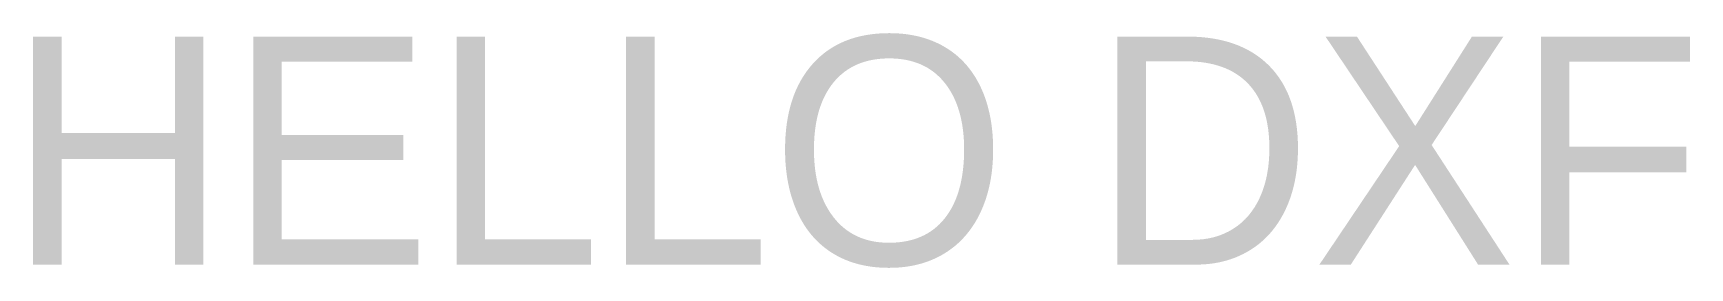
# Model space of a CAD drawing. Header units: metres. Extents: x 4 to 295, y -1 to 41.
import ezdxf

# ---------------------------------------------------------------- set-up
doc = ezdxf.new("R2010")
doc.units = ezdxf.units.M

msp = doc.modelspace()

# ---------------------------------------------------------------- texts
msp.add_text('HELLO DXF', height=40).set_placement((0, 0))

doc.saveas('drawing.dxf')
